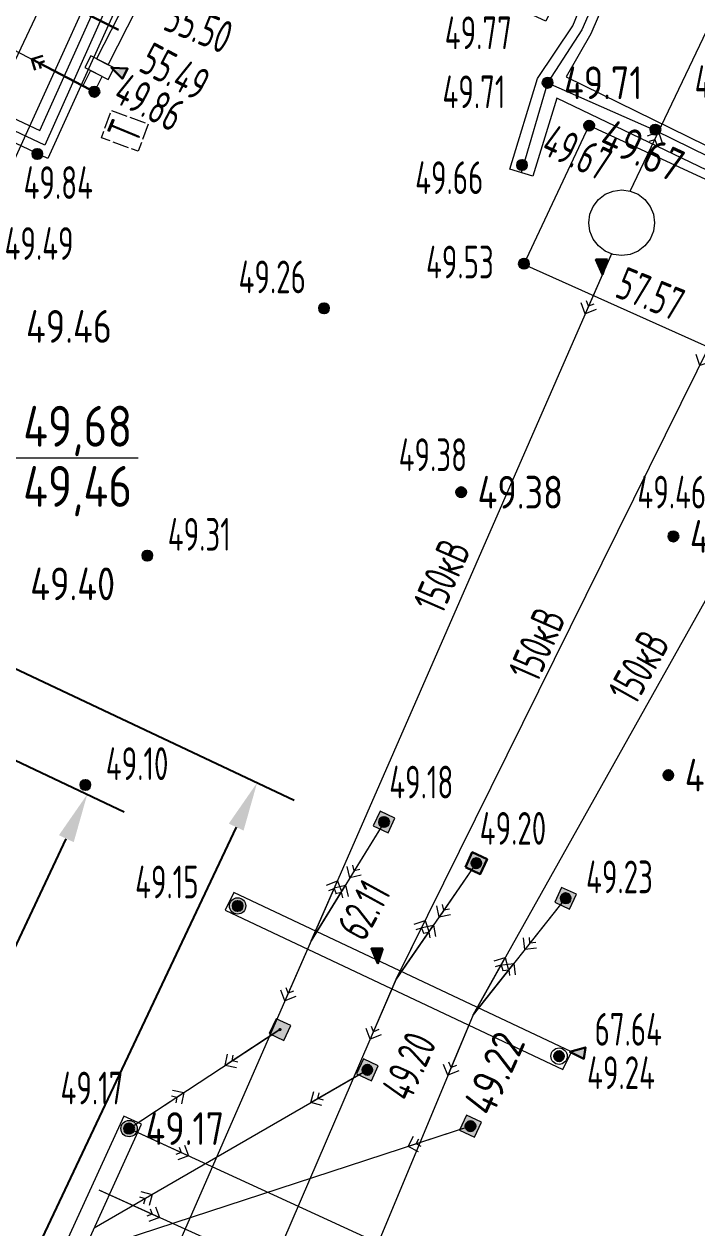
# Model space of a CAD drawing. Extents: x 1098675 to 1099684, y 381052 to 381453.
# Drawn here: x 1099323.03 to 1099343.58, y 381281.01 to 381317.8 of the extents above; entities that cross this region are included whole.
import ezdxf
from ezdxf.enums import TextEntityAlignment as Align

# ---------------------------------------------------------------- set-up
doc = ezdxf.new("R2010")
doc.units = 0
doc.header["$MEASUREMENT"] = 0
doc.header["$PDMODE"] = 34
doc.header["$PDSIZE"] = -1
doc.linetypes.add('500_13', pattern=[1, 1, 0])
doc.layers.get('Defpoints').update_dxf_attribs({"color": 252, "linetype": 'CONTINUOUS'})
for name, color, linetype, lineweight in [('ГП-ВП вар.1', 7, 'CONTINUOUS', 0), ('ГП_ТЕКСТ_размеры', 7, 'CONTINUOUS', 5), ('Съемка', 253, 'CONTINUOUS', 20)]:
    doc.layers.add(name, color=color, linetype=linetype, lineweight=lineweight)
doc.styles.add('GOST 2.304', font='GOST2304A.ttf', dxfattribs={"height": 1.25})
doc.styles.add('TOPO_D431', font='GOST2304A.ttf')
doc.styles.add('ГОСТ', font='GOST2304A.ttf', dxfattribs={"height": 2.5})
doc.linetypes.add('g5_119_1', pattern='A,4,-1,[31,GUGK_2005.shx,S=0.1,R=0,X=0,Y=0],0.35,[31,GUGK_2005.shx,S=0.08,R=0,X=0,Y=0],3.3,[31,GUGK_2005.shx,S=0.08,R=180,X=0,Y=0],0.35,[31,GUGK_2005.shx,S=0.1,R=180,X=0,Y=0],-1', length=10)
doc.dimstyles.new('ISO-25', dxfattribs={"dimtxt": 1.5, "dimasz": 1.5, "dimexe": 1.25, "dimexo": 0, "dimtad": 1, "dimtxsty": 'TOPO_D431', "dimcen": 2.5, "dimazin": 0, "dimtfac": 1, "dimtmove": 0, "dimatfit": 3, "dimfxl": 1, "dimarcsym": 0})

# ---------------------------------------------------------------- blocks, each defined once
blk = doc.blocks.new('*D130')
at = {"layer": 'Defpoints', "color": 0, "lineweight": 60, "ltscale": 5.5, "transparency": 16777216}
for p in [(1099319.752, 381299.525), (1099300.292, 381258.321), (1099310.688, 381253.411)]:
    blk.add_point(p, dxfattribs=at)
at = {"layer": 'ГП_ТЕКСТ_размеры', "color": 0, "lineweight": -2, "ltscale": 5.5, "transparency": 16777216}
for p, q in [((1099319.752, 381299.525), (1099331.278, 381294.081)), ((1099329.507, 381293.259), (1099311.328, 381254.768)), ((1099300.292, 381258.321), (1099311.818, 381252.878))]:
    blk.add_line(p, q, dxfattribs=at)
at = {"layer": 'ГП_ТЕКСТ_размеры', "color": 0, "lineweight": 60, "ltscale": 5.5, "transparency": 16777216}
for points in [[(1099329.281, 381293.365), (1099329.733, 381293.152), (1099330.147, 381294.615)], [(1099311.102, 381254.874), (1099311.554, 381254.661), (1099310.688, 381253.411)]]:
    blk.add_solid(points, dxfattribs=at)
at = {"layer": 'ГП_ТЕКСТ_размеры', "color": 0, "ltscale": 5.5, "transparency": 16777216, "insert": (1099318.965, 381274.423), "char_height": 1.5, "attachment_point": 5, "rotation": 64.7198, "style": 'TOPO_D431'}
blk.add_mtext('45,57', dxfattribs=at)
blk = doc.blocks.new('*D152')
at = {"layer": 'Defpoints', "color": 0, "linetype": 'Continuous', "lineweight": 60, "transparency": 16777216}
for p in [(1099316.343, 381298.325), (1099324.958, 381294.26), (1099299.782, 381263.225)]:
    blk.add_point(p, dxfattribs=at)
at = {"layer": 'ГП_ТЕКСТ_размеры', "color": 0, "linetype": 'Continuous', "lineweight": -2, "transparency": 16777216}
for p, q in [((1099316.343, 381298.325), (1099326.088, 381293.727)), ((1099309.038, 381260.517), (1099324.318, 381292.904)), ((1099299.782, 381263.225), (1099309.528, 381258.627))]:
    blk.add_line(p, q, dxfattribs=at)
at = {"layer": 'ГП_ТЕКСТ_размеры', "color": 0, "linetype": 'Continuous', "lineweight": 60, "transparency": 16777216}
for points in [[(1099324.092, 381293.011), (1099324.544, 381292.797), (1099324.958, 381294.26)], [(1099308.812, 381260.624), (1099309.264, 381260.411), (1099308.398, 381259.161)]]:
    blk.add_solid(points, dxfattribs=at)
at = {"layer": 'ГП_ТЕКСТ_размеры', "color": 0, "linetype": 'Continuous', "transparency": 16777216, "insert": (1099314.846, 381276.316), "char_height": 1.5, "attachment_point": 5, "rotation": 64.7419, "style": 'TOPO_D431'}
blk.add_mtext('38,81', dxfattribs=at)
blk = doc.blocks.new('Съемка')
at = {"layer": 'Съемка', "lineweight": -2}
for points in [[(1099326.031, 381316.128), (1099325.698, 381316.466), (1099326.19, 381316.44)], [(1099340.848, 381310.599), (1099340.698, 381310.149), (1099340.498, 381310.599)], [(1099333.987, 381289.544), (1099333.837, 381289.094), (1099333.637, 381289.544)], [(1099340.129, 381286.177), (1099339.704, 381286.388), (1099340.177, 381286.523)]]:
    blk.add_hatch(color=8, dxfattribs=at).paths.add_polyline_path(points)
at = {"layer": 'Съемка', "linetype": 'Continuous', "lineweight": -2}
h = blk.add_hatch(color=8, dxfattribs=at)
h.dxf.hatch_style = 1
edge = h.paths.add_edge_path()
edge.add_arc((1099339.019, 381316.004), 0.15, 0, 360)
h = blk.add_hatch(color=8, dxfattribs=at)
h.dxf.hatch_style = 1
edge = h.paths.add_edge_path()
edge.add_arc((1099339.019, 381316.004), 0.15, 0, 360)
h = blk.add_hatch(color=8, dxfattribs=at)
h.dxf.hatch_style = 1
edge = h.paths.add_edge_path()
edge.add_arc((1099325.177, 381315.729), 0.15, 0, 360)
h = blk.add_hatch(color=8, dxfattribs=at)
h.dxf.hatch_style = 1
edge = h.paths.add_edge_path()
edge.add_arc((1099340.29, 381314.695), 0.15, 0, 360)
h = blk.add_hatch(color=8, dxfattribs=at)
h.dxf.hatch_style = 1
edge = h.paths.add_edge_path()
edge.add_arc((1099340.29, 381314.695), 0.15, 0, 360)
h = blk.add_hatch(color=8, dxfattribs=at)
h.dxf.hatch_style = 1
edge = h.paths.add_edge_path()
edge.add_arc((1099342.316, 381314.574), 0.15, 0, 360)
h = blk.add_hatch(color=8, dxfattribs=at)
h.dxf.hatch_style = 1
edge = h.paths.add_edge_path()
edge.add_arc((1099323.431, 381313.829), 0.15, 0, 360)
h = blk.add_hatch(color=8, dxfattribs=at)
h.dxf.hatch_style = 1
edge = h.paths.add_edge_path()
edge.add_arc((1099323.431, 381313.829), 0.15, 0, 360)
h = blk.add_hatch(color=8, dxfattribs=at)
h.dxf.hatch_style = 1
edge = h.paths.add_edge_path()
edge.add_arc((1099338.239, 381313.49), 0.15, 0, 360)
h = blk.add_hatch(color=8, dxfattribs=at)
h.dxf.hatch_style = 1
edge = h.paths.add_edge_path()
edge.add_arc((1099338.239, 381313.49), 0.15, 0, 360)
h = blk.add_hatch(color=8, dxfattribs=at)
h.dxf.hatch_style = 1
edge = h.paths.add_edge_path()
edge.add_arc((1099338.297, 381310.475), 0.15, 0, 360)
h = blk.add_hatch(color=8, dxfattribs=at)
h.dxf.hatch_style = 1
edge = h.paths.add_edge_path()
edge.add_arc((1099338.297, 381310.475), 0.15, 0, 360)
h = blk.add_hatch(color=8, dxfattribs=at)
h.dxf.hatch_style = 1
edge = h.paths.add_edge_path()
edge.add_arc((1099332.19, 381309.113), 0.15, 0, 360)
h = blk.add_hatch(color=8, dxfattribs=at)
h.dxf.hatch_style = 1
edge = h.paths.add_edge_path()
edge.add_arc((1099332.19, 381309.113), 0.15, 0, 360)
h = blk.add_hatch(color=8, dxfattribs=at)
h.dxf.hatch_style = 1
edge = h.paths.add_edge_path()
edge.add_arc((1099336.381, 381303.492), 0.15, 0, 360)
h = blk.add_hatch(color=8, dxfattribs=at)
h.dxf.hatch_style = 1
edge = h.paths.add_edge_path()
edge.add_arc((1099336.381, 381303.492), 0.15, 0, 360)
h = blk.add_hatch(color=8, dxfattribs=at)
h.dxf.hatch_style = 1
edge = h.paths.add_edge_path()
edge.add_arc((1099342.865, 381302.141), 0.15, 0, 360)
h = blk.add_hatch(color=8, dxfattribs=at)
h.dxf.hatch_style = 1
edge = h.paths.add_edge_path()
edge.add_arc((1099342.865, 381302.141), 0.15, 0, 360)
h = blk.add_hatch(color=8, dxfattribs=at)
h.dxf.hatch_style = 1
edge = h.paths.add_edge_path()
edge.add_arc((1099326.792, 381301.555), 0.15, 0, 360)
h = blk.add_hatch(color=8, dxfattribs=at)
h.dxf.hatch_style = 1
edge = h.paths.add_edge_path()
edge.add_arc((1099326.792, 381301.555), 0.15, 0, 360)
h = blk.add_hatch(color=8, dxfattribs=at)
h.dxf.hatch_style = 1
edge = h.paths.add_edge_path()
edge.add_arc((1099342.711, 381294.845), 0.15, 0, 360)
h = blk.add_hatch(color=8, dxfattribs=at)
h.dxf.hatch_style = 1
edge = h.paths.add_edge_path()
edge.add_arc((1099324.899, 381294.547), 0.15, 0, 360)
h = blk.add_hatch(color=8, dxfattribs=at)
h.dxf.hatch_style = 1
edge = h.paths.add_edge_path()
edge.add_arc((1099324.899, 381294.547), 0.15, 0, 360)
at = {"layer": 'Съемка', "linetype": 'Continuous', "lineweight": -2, "true_color": 0xffffff}
h = blk.add_hatch(color=7, dxfattribs=at)
h.dxf.hatch_style = 1
h.paths.add_polyline_path([(1099333.694, 381293.292), (1099334.147, 381293.081), (1099334.358, 381293.534), (1099333.905, 381293.745)])
at = {"layer": 'Съемка', "linetype": 'Continuous', "lineweight": -2}
h = blk.add_hatch(color=8, dxfattribs=at)
h.dxf.hatch_style = 1
edge = h.paths.add_edge_path()
edge.add_arc((1099334.026, 381293.413), 0.15, 0, 360)
h = blk.add_hatch(color=8, dxfattribs=at)
edge = h.paths.add_edge_path()
edge.add_arc((1099334.026, 381293.413), 0.05, -25.0004, 334.9996)
at = {"layer": 'Съемка', "linetype": 'Continuous', "lineweight": -2, "true_color": 0xffffff}
h = blk.add_hatch(color=7, dxfattribs=at)
h.dxf.hatch_style = 1
h.paths.add_polyline_path([(1099336.509, 381292.034), (1099336.962, 381291.823), (1099337.173, 381292.276), (1099336.72, 381292.487)])
at = {"layer": 'Съемка', "linetype": 'Continuous', "lineweight": -2}
h = blk.add_hatch(color=8, dxfattribs=at)
h.dxf.hatch_style = 1
edge = h.paths.add_edge_path()
edge.add_arc((1099336.841, 381292.155), 0.15, 0, 360)
h = blk.add_hatch(color=8, dxfattribs=at)
edge = h.paths.add_edge_path()
edge.add_arc((1099336.841, 381292.155), 0.05, -25.0004, 334.9996)
at = {"layer": 'Съемка', "linetype": 'Continuous', "lineweight": -2, "true_color": 0xffffff}
h = blk.add_hatch(color=7, dxfattribs=at)
h.dxf.hatch_style = 1
h.paths.add_polyline_path([(1099339.238, 381290.964), (1099339.691, 381290.753), (1099339.902, 381291.206), (1099339.449, 381291.417)])
at = {"layer": 'Съемка', "linetype": 'Continuous', "lineweight": -2}
h = blk.add_hatch(color=8, dxfattribs=at)
h.dxf.hatch_style = 1
edge = h.paths.add_edge_path()
edge.add_arc((1099339.57, 381291.085), 0.15, 0, 360)
at = {"layer": 'Съемка', "linetype": 'Continuous', "lineweight": -2, "true_color": 0xffffff}
h = blk.add_hatch(color=7, dxfattribs=at)
h.dxf.hatch_style = 1
edge = h.paths.add_edge_path()
edge.add_arc((1099329.551, 381290.848), 0.25, 0, 360)
at = {"layer": 'Съемка', "linetype": 'Continuous', "lineweight": -2}
h = blk.add_hatch(color=8, dxfattribs=at)
h.dxf.hatch_style = 1
edge = h.paths.add_edge_path()
edge.add_arc((1099329.551, 381290.848), 0.15, 0, 360)
h = blk.add_hatch(color=8, dxfattribs=at)
edge = h.paths.add_edge_path()
edge.add_arc((1099329.551, 381290.848), 0.05, 0, 360)
h = blk.add_hatch(color=8, dxfattribs=at)
edge = h.paths.add_edge_path()
edge.add_arc((1099339.57, 381291.085), 0.05, -25.0004, 334.9996)
at = {"layer": 'Съемка', "linetype": 'Continuous', "lineweight": -2, "true_color": 0xffffff}
h = blk.add_hatch(color=7, dxfattribs=at)
h.dxf.hatch_style = 1
h.paths.add_polyline_path([(1099330.513, 381286.95), (1099330.966, 381286.739), (1099331.177, 381287.192), (1099330.724, 381287.403)])
at = {"layer": 'Съемка', "linetype": 'Continuous', "lineweight": -2}
h = blk.add_hatch(color=8, dxfattribs=at)
edge = h.paths.add_edge_path()
edge.add_arc((1099330.845, 381287.071), 0.05, -25.0004, 334.9996)
at = {"layer": 'Съемка', "linetype": 'Continuous', "lineweight": -2, "true_color": 0xffffff}
h = blk.add_hatch(color=7, dxfattribs=at)
h.dxf.hatch_style = 1
h.paths.add_polyline_path([(1099333.183, 381285.719), (1099333.636, 381285.507), (1099333.848, 381285.961), (1099333.394, 381286.172)])
at = {"layer": 'Съемка', "linetype": 'Continuous', "lineweight": -2}
h = blk.add_hatch(color=8, dxfattribs=at)
h.dxf.hatch_style = 1
edge = h.paths.add_edge_path()
edge.add_arc((1099339.37, 381286.258), 0.15, 0, 360)
h = blk.add_hatch(color=8, dxfattribs=at)
edge = h.paths.add_edge_path()
edge.add_arc((1099339.37, 381286.258), 0.05, 0, 360)
h = blk.add_hatch(color=8, dxfattribs=at)
h.dxf.hatch_style = 1
edge = h.paths.add_edge_path()
edge.add_arc((1099333.515, 381285.84), 0.15, 0, 360)
h = blk.add_hatch(color=8, dxfattribs=at)
edge = h.paths.add_edge_path()
edge.add_arc((1099333.515, 381285.84), 0.05, -25.0004, 334.9996)
at = {"layer": 'Съемка', "linetype": 'Continuous', "lineweight": -2, "true_color": 0xffffff}
h = blk.add_hatch(color=7, dxfattribs=at)
h.dxf.hatch_style = 1
edge = h.paths.add_edge_path()
edge.add_arc((1099326.236, 381284.045), 0.25, 0, 360)
h = blk.add_hatch(color=7, dxfattribs=at)
h.dxf.hatch_style = 1
h.paths.add_polyline_path([(1099336.333, 381283.998), (1099336.786, 381283.786), (1099336.998, 381284.239), (1099336.545, 381284.451)])
at = {"layer": 'Съемка', "linetype": 'Continuous', "lineweight": -2}
h = blk.add_hatch(color=8, dxfattribs=at)
h.dxf.hatch_style = 1
edge = h.paths.add_edge_path()
edge.add_arc((1099336.665, 381284.119), 0.15, 0, 360)
h = blk.add_hatch(color=8, dxfattribs=at)
h.dxf.hatch_style = 1
edge = h.paths.add_edge_path()
edge.add_arc((1099326.236, 381284.045), 0.15, 0, 360)
h = blk.add_hatch(color=8, dxfattribs=at)
h.dxf.hatch_style = 1
edge = h.paths.add_edge_path()
edge.add_arc((1099326.236, 381284.045), 0.15, 0, 360)
h = blk.add_hatch(color=8, dxfattribs=at)
edge = h.paths.add_edge_path()
edge.add_arc((1099326.236, 381284.045), 0.05, 0, 360)
h = blk.add_hatch(color=8, dxfattribs=at)
edge = h.paths.add_edge_path()
edge.add_arc((1099336.665, 381284.119), 0.05, -25.0004, 334.9996)
at = {"layer": 'Съемка', "color": 8}
for points in [[(1099282.949, 381333.724), (1099293.886, 381328.452), (1099305.075, 381323.218), (1099323.508, 381314.542), (1099326.561, 381321.34), (1099327.272, 381323.274), (1099318.155, 381327.391), (1099310.402, 381330.71), (1099309.151, 381327.996), (1099308.511, 381328.317), (1099309.844, 381330.975), (1099301.146, 381335.477), (1099293.892, 381338.573), (1099294.128, 381339.125), (1099301.402, 381336.021), (1099310.393, 381331.366), (1099318.397, 381327.941), (1099327.872, 381323.661), (1099338.705, 381318.675), (1099344.316, 381330.846)], [(1099345.829, 381330.233), (1099340.338, 381317.502), (1099339.589, 381316.189), (1099351.294, 381310.437)], [(1099358.923, 381306.11), (1099339.298, 381315.536), (1099338.566, 381313.147), (1099337.863, 381313.363), (1099338.713, 381316.139), (1099339.788, 381317.742), (1099345.129, 381330.783), (1099338.964, 381317.89), (1099327.866, 381323.004), (1099327.116, 381321.111), (1099323.757, 381313.688), (1099311.957, 381319.288)], [(1099338.29, 381310.453), (1099340.29, 381314.695), (1099346.451, 381311.86), (1099350.807, 381309.876), (1099351.042, 381309.753), (1099350.017, 381307.364), (1099349.244, 381305.539), (1099338.29, 381310.453)], [(1099341.285, 381312.73), (1099341.545, 381312.696), (1099341.787, 381312.596), (1099341.994, 381312.436), (1099342.154, 381312.228), (1099342.254, 381311.987), (1099342.288, 381311.727), (1099342.254, 381311.467), (1099342.154, 381311.226), (1099341.994, 381311.018), (1099341.787, 381310.858), (1099341.545, 381310.758), (1099341.285, 381310.724), (1099341.026, 381310.758), (1099340.784, 381310.858), (1099340.576, 381311.018), (1099340.417, 381311.226), (1099340.316, 381311.467), (1099340.282, 381311.727), (1099340.316, 381311.987), (1099340.417, 381312.228), (1099340.576, 381312.436), (1099340.784, 381312.596), (1099341.026, 381312.696), (1099341.285, 381312.73)]]:
    blk.add_lwpolyline(points, dxfattribs=at)
at = {"layer": 'Съемка', "color": 8, "linetype": 'Continuous', "lineweight": 20}
for points in [[(1099319.554, 381309.934), (1099327.258, 381326.226), (1099328.541, 381328.782), (1099334.013, 381343.073), (1099350.439, 381336.164), (1099360.164, 381331.942)], [(1099359.392, 381330.005), (1099350.105, 381334.674), (1099334.71, 381340.922), (1099329.915, 381328.141), (1099328.214, 381325.728), (1099320.775, 381309.38)], [(1099325.911, 381317.619), (1099304.402, 381328.496), (1099286.618, 381336.763)], [(1099285.786, 381335.006), (1099303.531, 381327.026), (1099325.034, 381315.796)], [(1099341.545, 381312.696), (1099350.368, 381331.215), (1099352.695, 381333.372)], [(1099341.545, 381312.696), (1099342.405, 381314.501)], [(1099342.072, 381314.383), (1099342.405, 381314.501), (1099342.523, 381314.168)], [(1099342.131, 381314.217), (1099342.297, 381314.276), (1099342.356, 381314.109)], [(1099340.974, 381310.78), (1099331.797, 381289.781), (1099318.292, 381258.913)], [(1099340.974, 381310.78), (1099340.173, 381308.947)], [(1099340.502, 381309.076), (1099340.173, 381308.947), (1099340.044, 381309.276)], [(1099340.437, 381309.241), (1099340.273, 381309.176), (1099340.208, 381309.341)], [(1099321.071, 381257.715), (1099334.396, 381288.612), (1099344.558, 381309.161)], [(1099347.993, 381307.587), (1099336.746, 381287.524), (1099323.805, 381256.445)], [(1099344.006, 381307.481), (1099343.671, 381307.368), (1099343.558, 381307.703)], [(1099334.026, 381293.413), (1099331.797, 381289.781)], [(1099334.026, 381293.413), (1099332.98, 381291.708)], [(1099333.324, 381291.791), (1099332.98, 381291.708), (1099332.898, 381292.052)], [(1099333.283, 381291.963), (1099333.111, 381291.921), (1099333.07, 381292.093)], [(1099336.841, 381292.155), (1099334.396, 381288.612)], [(1099336.841, 381292.155), (1099335.705, 381290.509)], [(1099331.797, 381289.781), (1099332.598, 381291.614)], [(1099332.269, 381291.485), (1099332.598, 381291.614), (1099332.727, 381291.285)], [(1099331.797, 381289.781), (1099332.843, 381291.486)], [(1099332.334, 381291.32), (1099332.498, 381291.385), (1099332.563, 381291.22)], [(1099332.5, 381291.404), (1099332.843, 381291.486), (1099332.926, 381291.142)], [(1099332.541, 381291.232), (1099332.713, 381291.273), (1099332.754, 381291.101)], [(1099336.021, 381290.747), (1099335.847, 381290.715), (1099335.815, 381290.888)], [(1099339.57, 381291.085), (1099336.746, 381287.524)], [(1099339.57, 381291.085), (1099338.327, 381289.518)], [(1099336.053, 381290.573), (1099335.705, 381290.509), (1099335.641, 381290.857)], [(1099334.396, 381288.612), (1099335.283, 381290.404)], [(1099334.396, 381288.612), (1099335.532, 381290.258)], [(1099334.948, 381290.291), (1099335.283, 381290.404), (1099335.396, 381290.069)], [(1099335.004, 381290.124), (1099335.172, 381290.18), (1099335.228, 381290.013)], [(1099335.184, 381290.194), (1099335.532, 381290.258), (1099335.596, 381289.91)], [(1099331.797, 381289.781), (1099330.996, 381287.949)], [(1099335.216, 381290.02), (1099335.39, 381290.052), (1099335.422, 381289.878)], [(1099338.679, 381289.558), (1099338.327, 381289.518), (1099338.287, 381289.869)], [(1099338.658, 381289.734), (1099338.483, 381289.714), (1099338.463, 381289.889)], [(1099336.746, 381287.524), (1099337.724, 381289.268)], [(1099336.746, 381287.524), (1099337.989, 381289.091)], [(1099337.384, 381289.172), (1099337.724, 381289.268), (1099337.82, 381288.928)], [(1099337.432, 381289.002), (1099337.602, 381289.05), (1099337.65, 381288.88)], [(1099337.638, 381289.05), (1099337.989, 381289.091), (1099338.03, 381288.74)], [(1099337.658, 381288.875), (1099337.834, 381288.895), (1099337.854, 381288.719)], [(1099331.261, 381288.242), (1099331.096, 381288.178), (1099331.032, 381288.343)], [(1099334.396, 381288.612), (1099333.604, 381286.775)], [(1099331.325, 381288.078), (1099330.996, 381287.949), (1099330.867, 381288.278)], [(1099336.746, 381287.524), (1099335.978, 381285.677)], [(1099326.236, 381284.045), (1099330.845, 381287.071)], [(1099330.845, 381287.071), (1099329.173, 381285.973)], [(1099333.933, 381286.906), (1099333.604, 381286.775), (1099333.473, 381287.104)], [(1099333.867, 381287.07), (1099333.703, 381287.005), (1099333.638, 381287.169)], [(1099329.519, 381285.902), (1099329.173, 381285.973), (1099329.245, 381286.319)], [(1099329.555, 381286.075), (1099329.382, 381286.111), (1099329.418, 381286.284)], [(1099325.17, 381281.011), (1099333.515, 381285.84)], [(1099333.515, 381285.84), (1099331.784, 381284.838)], [(1099336.304, 381285.812), (1099335.978, 381285.677), (1099335.843, 381286.004)], [(1099336.237, 381285.975), (1099336.074, 381285.908), (1099336.006, 381286.071)], [(1099326.236, 381284.045), (1099327.908, 381285.143)], [(1099327.526, 381285.041), (1099327.699, 381285.005), (1099327.663, 381284.832)], [(1099327.562, 381285.214), (1099327.908, 381285.143), (1099327.836, 381284.796)], [(1099332.126, 381284.747), (1099331.784, 381284.838), (1099331.875, 381285.18)], [(1099332.171, 381284.918), (1099332.001, 381284.963), (1099332.046, 381285.134)], [(1099336.665, 381284.119), (1099324.421, 381280.113)], [(1099326.236, 381284.045), (1099359.138, 381268.923), (1099372.669, 381262.966)], [(1099326.236, 381284.045), (1099328.054, 381283.21)], [(1099336.665, 381284.119), (1099334.765, 381283.497)], [(1099327.931, 381283.541), (1099328.054, 381283.21), (1099327.722, 381283.087)], [(1099335.08, 381283.337), (1099334.765, 381283.497), (1099334.924, 381283.812)], [(1099335.16, 381283.495), (1099335.002, 381283.574), (1099335.082, 381283.732)], [(1099327.765, 381283.48), (1099327.826, 381283.314), (1099327.661, 381283.253)], [(1099325.209, 381281.033), (1099326.94, 381282.035)], [(1099371.805, 381261.179), (1099358.296, 381267.213), (1099325.317, 381282.165)], [(1099325.347, 381282.151), (1099327.169, 381281.325)], [(1099326.598, 381282.126), (1099326.94, 381282.035), (1099326.849, 381281.693)], [(1099326.553, 381281.955), (1099326.724, 381281.909), (1099326.678, 381281.739)], [(1099326.879, 381281.594), (1099326.941, 381281.428), (1099326.775, 381281.366)], [(1099327.044, 381281.656), (1099327.169, 381281.325), (1099326.838, 381281.201)]]:
    blk.add_lwpolyline(points, dxfattribs=at)
at = {"layer": 'Съемка', "color": 8, "linetype": 'g5_119_1', "flags": 128}
for points in [[(1099354.179, 381340.574), (1099351.034, 381341.914), (1099345.549, 381330.619), (1099343.744, 381326.014), (1099342.777, 381323.81), (1099340.064, 381317.624), (1099339.019, 381316.004), (1099338.215, 381313.255)], [(1099327.749, 381323.389), (1099326.839, 381321.224), (1099323.659, 381314.099), (1099282.884, 381333.364), (1099275.017, 381336.936)], [(1099339.019, 381316.004), (1099342.294, 381314.554), (1099356.514, 381307.579), (1099359.369, 381306.329), (1099358.209, 381304.129)]]:
    blk.add_lwpolyline(points, dxfattribs=at)
at = {"layer": 'Съемка', "color": 8, "linetype": 'Continuous', "lineweight": -2}
for points in [[(1099325.911, 381317.619), (1099324.127, 381318.522)], [(1099323.368, 381316.387), (1099323.263, 381316.725), (1099323.6, 381316.83)], [(1099325.034, 381315.796), (1099323.263, 381316.725)], [(1099323.537, 381316.44), (1099323.484, 381316.609), (1099323.653, 381316.661)]]:
    blk.add_lwpolyline(points, dxfattribs=at)
at = {"layer": 'Съемка', "color": 8, "linetype": 'Continuous', "flags": 128}
for points in [[(1099325.242, 381316.737), (1099325.599, 381316.556), (1099326.483, 381318.292), (1099326.126, 381318.473)], [(1099324.882, 381316.47), (1099325.594, 381316.107), (1099325.777, 381316.465), (1099325.064, 381316.828)], [(1099324.821, 381315.911), (1099325.177, 381315.729), (1099325.416, 381316.198), (1099325.06, 381316.379)], [(1099329.432, 381291.264), (1099329.175, 381290.721), (1099339.49, 381285.846), (1099339.746, 381286.389)], [(1099324.039, 381279.971), (1099324.585, 381279.722), (1099326.618, 381284.177), (1099326.072, 381284.426)]]:
    blk.add_lwpolyline(points, close=True, dxfattribs=at)
at = {"layer": 'Съемка', "color": 8, "linetype": 'Continuous', "lineweight": -2, "flags": 128}
for points in [[(1099326.031, 381316.128), (1099325.698, 381316.466), (1099326.19, 381316.44), (1099326.031, 381316.128), (1099326.031, 381316.128)], [(1099340.848, 381310.599), (1099340.698, 381310.149), (1099340.498, 381310.599), (1099340.848, 381310.599), (1099340.848, 381310.599)], [(1099333.987, 381289.544), (1099333.837, 381289.094), (1099333.637, 381289.544), (1099333.987, 381289.544), (1099333.987, 381289.544)], [(1099340.129, 381286.177), (1099339.704, 381286.388), (1099340.177, 381286.523), (1099340.129, 381286.177), (1099340.129, 381286.177)]]:
    blk.add_lwpolyline(points, close=True, dxfattribs=at)
at = {"layer": 'Съемка', "color": 8, "linetype": '500_13', "lineweight": 20, "ltscale": 0.5, "flags": 128}
blk.add_lwpolyline([(1099325.698, 381315.161), (1099326.821, 381314.745), (1099326.512, 381313.911), (1099325.389, 381314.326)], close=True, dxfattribs=at)
at = {"layer": 'Съемка', "color": 8, "linetype": 'Continuous', "lineweight": 20}
for points in [[(1099333.694, 381293.292), (1099334.147, 381293.081), (1099334.358, 381293.534), (1099333.905, 381293.745)], [(1099339.238, 381290.964), (1099339.691, 381290.753), (1099339.902, 381291.206), (1099339.449, 381291.417)], [(1099330.513, 381286.95), (1099330.966, 381286.739), (1099331.177, 381287.192), (1099330.724, 381287.403)], [(1099333.183, 381285.719), (1099333.636, 381285.507), (1099333.848, 381285.961), (1099333.394, 381286.172)], [(1099336.333, 381283.998), (1099336.786, 381283.786), (1099336.998, 381284.239), (1099336.545, 381284.451)]]:
    blk.add_lwpolyline(points, close=True, dxfattribs=at)
at = {"layer": 'Съемка', "color": 8, "linetype": 'Continuous', "lineweight": -2}
blk.add_lwpolyline([(1099336.509, 381292.034), (1099336.962, 381291.823), (1099337.173, 381292.276), (1099336.72, 381292.487)], close=True, dxfattribs=at)
at = {"layer": 'Съемка', "color": 8, "linetype": 'Continuous', "lineweight": 20}
blk.add_lwpolyline([(1099339.12, 381288.258, 0, 0, 0), (1099338.97, 381287.408, 0, 0, 0), (1099339.47, 381287.758, 0, 0, 0), (1099339.394, 381286.807, 0.25, 0, 0), (1099339.37, 381286.508, 0, 0, 0)], format="xyseb", dxfattribs=at)
at = {"layer": 'Съемка', "color": 8, "linetype": 'Continuous', "lineweight": -2}
for centre, radius in [((1099339.019, 381316.004), 0.15), ((1099339.019, 381316.004), 0.15), ((1099325.177, 381315.729), 0.15), ((1099340.29, 381314.695), 0.15), ((1099340.29, 381314.695), 0.15), ((1099342.316, 381314.574), 0.15), ((1099323.431, 381313.829), 0.15), ((1099323.431, 381313.829), 0.15), ((1099338.239, 381313.49), 0.15), ((1099338.239, 381313.49), 0.15), ((1099338.297, 381310.475), 0.15), ((1099338.297, 381310.475), 0.15), ((1099332.19, 381309.113), 0.15), ((1099332.19, 381309.113), 0.15), ((1099336.381, 381303.492), 0.15), ((1099336.381, 381303.492), 0.15), ((1099342.865, 381302.141), 0.15), ((1099342.865, 381302.141), 0.15), ((1099326.792, 381301.555), 0.15), ((1099326.792, 381301.555), 0.15), ((1099342.711, 381294.845), 0.15), ((1099324.899, 381294.547), 0.15), ((1099324.899, 381294.547), 0.15), ((1099334.026, 381293.413), 0.15), ((1099336.841, 381292.155), 0.15), ((1099339.57, 381291.085), 0.15), ((1099329.551, 381290.848), 0.15), ((1099329.551, 381290.848), 0.05), ((1099339.37, 381286.258), 0.15), ((1099339.37, 381286.258), 0.05), ((1099333.515, 381285.84), 0.15), ((1099336.665, 381284.119), 0.15), ((1099326.236, 381284.045), 0.15), ((1099326.236, 381284.045), 0.15), ((1099326.236, 381284.045), 0.05)]:
    blk.add_circle(centre, radius, dxfattribs=at)
at = {"layer": 'Съемка', "color": 8, "linetype": 'Continuous', "lineweight": 20}
for centre in [(1099329.551, 381290.848), (1099339.37, 381286.258), (1099326.236, 381284.045)]:
    blk.add_circle(centre, 0.25, dxfattribs=at)
at = {"layer": 'Съемка', "color": 8, "style": 'ГОСТ', "width": 0.8}
for s, rotation, p in [('55.50', 337.7, (1099328.362, 381317.722)), ('55.49', 332.3201, (1099327.639, 381316.345)), ('57.57', 337.7, (1099342.165, 381309.556)), ('150кВ', 66.4, (1099335.79, 381300.935)), ('150кВ', 66.4, (1099338.695, 381298.845)), ('150кВ', 60.8122, (1099341.807, 381298.156)), ('62.11', 61.3, (1099333.398, 381290.726))]:
    blk.add_text(s, height=1, rotation=rotation, dxfattribs=at).set_placement(p, align=Align.MIDDLE_CENTER)
at = {"layer": 'Съемка', "color": 8, "lineweight": 30, "style": 'ГОСТ', "width": 0.8}
for s, p in [('49.77', (1099335.879, 381317.031)), ('49.66', (1099343.516, 381315.54)), ('49.71', (1099335.809, 381315.228)), ('49.84', (1099323.012, 381312.454)), ('49.66', (1099334.975, 381312.605)), ('49.49', (1099322.432, 381310.592)), ('49.53', (1099335.306, 381310.026)), ('49.26', (1099329.58, 381309.572)), ('49.38', (1099334.471, 381304.138)), ('49.46', (1099341.764, 381302.996)), ('49.31', (1099327.417, 381301.705)), ('49.10', (1099325.524, 381294.697)), ('49.18', (1099334.184, 381294.133)), ('49.20', (1099336.947, 381292.719)), ('49.15', (1099326.419, 381291.081)), ('49.23', (1099340.195, 381291.235)), ('49.24', (1099340.227, 381285.252)), ('49.17', (1099324.141, 381284.783))]:
    blk.add_text(s, height=1, dxfattribs=at).set_placement(p)
for s, rotation, p in [('49.86', 332.3201, (1099325.695, 381315.456)), ('49.67', 335.1236, (1099338.775, 381313.86)), ('49.20', 65.865, (1099334.822, 381284.821))]:
    blk.add_text(s, height=1, rotation=rotation, dxfattribs=at).set_placement(p)
at = {"layer": 'Съемка', "color": 8, "linetype": 'Continuous', "lineweight": 30, "style": 'ГОСТ'}
for s, p in [('49.71', (1099339.519, 381315.504)), ('49.46', (1099323.085, 381308.06)), ('49.38', (1099336.881, 381302.992)), ('49.46', (1099343.365, 381301.641)), ('49.40', (1099323.215, 381300.191)), ('49.23', (1099343.211, 381294.345)), ('49.17', (1099326.736, 381283.545))]:
    blk.add_text(s, height=1, dxfattribs=at).set_placement(p)
at = {"layer": 'Съемка', "color": 8, "linetype": '500_13', "lineweight": 20, "ltscale": 0.5, "style": 'ГОСТ', "width": 0.8}
blk.add_text('Т', height=1, rotation=67.5575, dxfattribs=at).set_placement((1099326.103, 381314.531), align=Align.MIDDLE_CENTER)
at = {"layer": 'Съемка', "color": 8, "linetype": 'Continuous', "lineweight": 30, "style": 'ГОСТ'}
for s, rotation, p in [('49.67', 335.1236, (1099340.533, 381314.031)), ('49.22', 65.865, (1099337.326, 381284.37))]:
    blk.add_text(s, height=1, rotation=rotation, dxfattribs=at).set_placement(p)
at = {"layer": 'Съемка', "color": 8, "style": 'ГОСТ', "width": 0.8}
blk.add_text('67.64', height=1, dxfattribs=at).set_placement((1099341.485, 381287.079), align=Align.MIDDLE_CENTER)

msp = doc.modelspace()

# ---------------------------------------------------------------- block references
at = {"layer": 'Съемка', "color": 6, "lineweight": 30}
msp.add_blockref('Съемка', (0, 0), dxfattribs=at)

# ---------------------------------------------------------------- next in the draw order: linework, layer by layer
at = {"layer": 'ГП-ВП вар.1', "color": 0, "linetype": 'ByBlock', "lineweight": 18}
msp.add_lwpolyline([(1099322.708, 381304.539), (1099326.511, 381304.539)], dxfattribs=at)

# ---------------------------------------------------------------- next in the draw order: texts
at = {"layer": 'ГП-ВП вар.1', "color": 1, "lineweight": 20, "insert": (1099322.999, 381306.133), "char_height": 1.25, "width": 4.51737, "attachment_point": 1, "style": 'GOST 2.304'}
msp.add_mtext('49,68', dxfattribs=at)
at = {"layer": 'ГП-ВП вар.1', "lineweight": 20, "insert": (1099322.997, 381304.294), "char_height": 1.25, "width": 4.51737, "attachment_point": 1, "style": 'GOST 2.304'}
msp.add_mtext('49,46', dxfattribs=at)

# ---------------------------------------------------------------- next in the draw order: dimensions: what is measured, and where the dimension line sits
at = {"layer": 'ГП_ТЕКСТ_размеры', "color": 7, "ltscale": 5.5}
dim = msp.add_linear_dim(base=(1099310.688, 381253.411), p1=(1099319.752, 381299.525), p2=(1099300.292, 381258.321), angle=244.7198, dimstyle='ISO-25', dxfattribs=at)
dim.commit()
dim.dimension.update_dxf_attribs({"geometry": '*D130', "text_midpoint": (1099320.311, 381273.787), "dimtype": 161})
at = {"layer": 'ГП_ТЕКСТ_размеры', "color": 7, "linetype": 'Continuous'}
dim = msp.add_linear_dim(base=(1099324.958, 381294.26), p1=(1099299.782, 381263.225), p2=(1099316.343, 381298.325), angle=64.7419, dimstyle='ISO-25', dxfattribs=at)
dim.commit()
dim.dimension.update_dxf_attribs({"geometry": '*D152', "text_midpoint": (1099316.192, 381275.681), "dimtype": 161})

doc.saveas('drawing.dxf')
